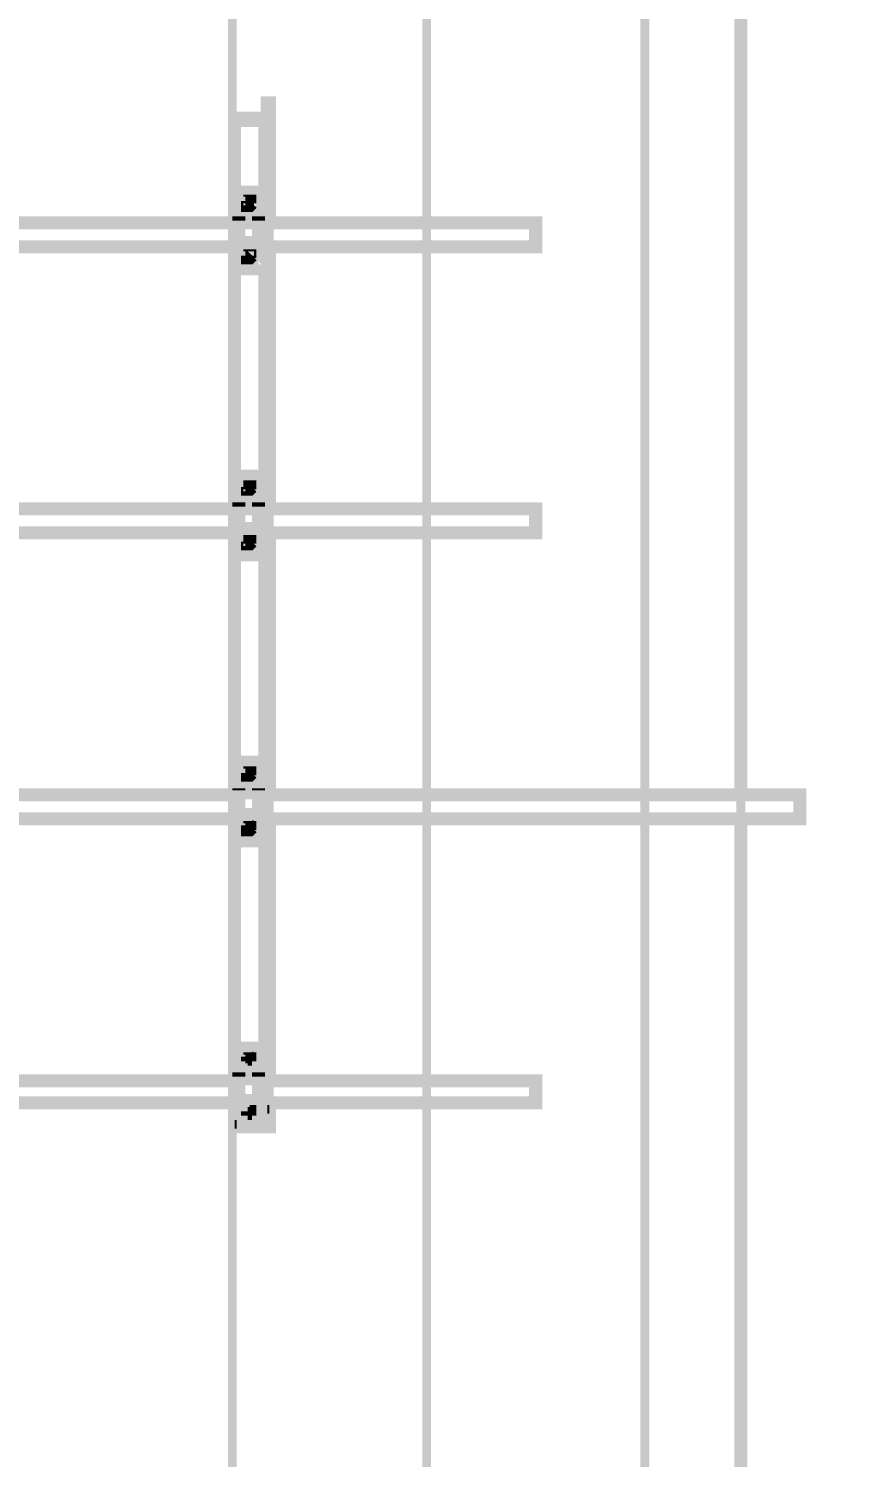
# Model space of a CAD drawing. Extents: x 0.1 to 11.6, y 0.3 to 16.2.
# Drawn here: x 9.004 to 9.627, y 10.512 to 11.603 of the extents above; entities that cross this region are included whole.
import ezdxf

# ---------------------------------------------------------------- set-up
doc = ezdxf.new("R2010")
doc.units = 0
doc.header["$MEASUREMENT"] = 0
doc.dimstyles.get("Standard").update_dxf_attribs({"dimtxt": 0.18, "dimasz": 0.18, "dimexe": 0.18, "dimexo": 0.0625, "dimgap": 0.09, "dimtad": 0, "dimtih": 1, "dimtoh": 1, "dimdec": 4, "dimzin": 0, "dimdsep": 46, "dimtxsty": 'Standard', "dimcen": 0.09, "dimadec": 0, "dimazin": 0, "dimtfac": 1, "dimtdec": 4, "dimtofl": 0, "dimtmove": 0, "dimatfit": 3, "dimfxl": 1, "dimtolj": 1, "dimtzin": 0, "dimarcsym": 0})

# ---------------------------------------------------------------- blocks, each defined once
blk = doc.blocks.new('*D1')
at = {"color": 0, "linetype": 'Continuous', "lineweight": -2, "transparency": 16777216}
for p, q in [((9.5375, 13.8317), (10.8215, 13.8317)), ((10.6415, 13.6517), (10.6415, 12.265)), ((10.6415, 10.5183), (10.6415, 11.905)), ((9.4908, 10.3383), (10.8215, 10.3383))]:
    blk.add_line(p, q, dxfattribs=at)
at = {"color": 0, "linetype": 'Continuous', "transparency": 16777216}
for points in [[(10.6115, 13.6517), (10.6715, 13.6517), (10.6415, 13.8317)], [(10.6115, 10.5183), (10.6715, 10.5183), (10.6415, 10.3383)]]:
    blk.add_solid(points, dxfattribs=at)
at = {"layer": 'Defpoints', "color": 0, "linetype": 'Continuous', "transparency": 16777216}
for p in [(9.475, 13.8317), (9.4283, 10.3383), (10.6415, 10.3383)]:
    blk.add_point(p, dxfattribs=at)
at = {"color": 0, "linetype": 'Continuous', "transparency": 16777216, "insert": (10.6415, 12.085), "char_height": 0.18, "attachment_point": 5}
blk.add_mtext('\\A1;varB', dxfattribs=at)

msp = doc.modelspace()

# ---------------------------------------------------------------- linework, layer by layer
at = {"color": 0}
for points, const_width in [([(9.54833, 11.0183), (9.54833, 11.025), (9.54833, 11.0617), (9.54833, 11.0983), (9.54833, 11.1367), (9.54833, 11.1767), (9.54833, 11.215), (9.54833, 11.255), (9.54833, 11.2967), (9.54833, 11.3383), (9.54833, 11.38), (9.54833, 11.4217), (9.54833, 11.465), (9.54833, 11.5067), (9.54833, 11.55), (9.54833, 11.595), (9.54833, 11.6383), (9.54833, 11.6833), (9.54833, 11.6983)], 0.01), ([(9.16, 10.4983), (9.16, 10.525), (9.16, 10.5533), (9.16, 10.5833), (9.16, 10.615), (9.16, 10.6467), (9.16, 10.68), (9.16, 10.7133), (9.16, 10.7483), (9.16, 10.7833), (9.16, 10.82), (9.16, 10.8567), (9.16, 10.895), (9.16, 10.935), (9.16, 10.975), (9.16, 11.015), (9.16, 11.0566), (9.16, 11.0983), (9.16, 11.1417), (9.16, 11.185), (9.16, 11.23), (9.16, 11.2733), (9.16, 11.32), (9.16, 11.365), (9.16, 11.4117), (9.16, 11.4583), (9.16, 11.505), (9.16, 11.5533), (9.16, 11.6), (9.16, 11.6483)], 0.006667), ([(9.30832, 10.4983), (9.30832, 10.525), (9.30832, 10.5533), (9.30832, 10.5833), (9.30832, 10.615), (9.30832, 10.6467), (9.30832, 10.68), (9.30832, 10.7133), (9.30832, 10.7483), (9.30832, 10.7833), (9.30832, 10.82), (9.30832, 10.8567), (9.30832, 10.895), (9.30832, 10.935), (9.30832, 10.975), (9.30832, 11.015), (9.30832, 11.0566), (9.30832, 11.0983), (9.30832, 11.1417), (9.30832, 11.185), (9.30832, 11.23), (9.30832, 11.2733), (9.30832, 11.32), (9.30832, 11.365), (9.30832, 11.4117), (9.30832, 11.4583), (9.30832, 11.505), (9.30832, 11.5533), (9.30832, 11.6), (9.30832, 11.6483)], 0.006667), ([(9.47499, 10.4983), (9.47499, 10.525), (9.47499, 10.5533), (9.47499, 10.5833), (9.47499, 10.615), (9.47499, 10.6467), (9.47499, 10.68), (9.47499, 10.7133), (9.47499, 10.7483), (9.47499, 10.7833), (9.47499, 10.82), (9.47499, 10.8567), (9.47499, 10.895), (9.47499, 10.935), (9.47499, 10.975), (9.47499, 11.015), (9.47499, 11.0566), (9.47499, 11.0983), (9.47499, 11.1417), (9.47499, 11.185), (9.47499, 11.23), (9.47499, 11.2733), (9.47499, 11.32), (9.47499, 11.365), (9.47499, 11.4117), (9.47499, 11.4583), (9.47499, 11.505), (9.47499, 11.5533), (9.47499, 11.6), (9.47499, 11.6483)], 0.006667), ([(9.16168, 11.5333), (9.16168, 11.535), (9.16336, 11.535), (9.18332, 11.535), (9.185, 11.535), (9.18668, 11.535), (9.18668, 11.545), (9.18668, 11.5467), (9.18832, 11.5467), (9.18832, 11.5333)], 0.01), ([(9.18832, 10.7783), (9.18668, 10.7783), (9.18668, 11.5467)], 0.006667), ([(9.18832, 11.455), (9.18832, 11.5333), (9.16168, 11.5333), (9.16168, 11.455)], 0.01), ([(9.18332, 10.7667), (9.16336, 10.7667), (9.16336, 11.535)], 0.006667), ([(9.18332, 11.535), (9.18332, 10.7667), (9.185, 10.7667), (9.18668, 10.7683)], 0.006667), ([(9.18668, 10.7683), (9.18668, 11.535)], 0.006667), ([(9.16499, 11.4783), (9.18001, 11.4783)], 0.01), ([(9.17333, 11.4733), (9.17165, 11.4733), (9.17165, 11.4717), (9.16997, 11.4717), (9.17165, 11.4717), (9.17165, 11.47)], 0.006667), ([(9.17503, 11.47), (9.17503, 11.4717), (9.17503, 11.4733), (9.17333, 11.4733)], 0.006667), ([(9.16499, 11.4567), (9.16499, 11.4583), (9.16499, 11.46)], 0.01), ([(9.16499, 11.4616), (9.18001, 11.4616)], 0.006667), ([(9.16997, 11.4717), (9.17165, 11.4717)], 0.006667), ([(9.16997, 11.4717), (9.16997, 11.47)], 0.006667), ([(9.17165, 11.47), (9.17165, 11.4683), (9.17333, 11.4683), (9.17503, 11.47)], 0.01), ([(9.17503, 11.4717), (9.17665, 11.4717)], 0.006667), ([(9.17503, 11.47), (9.17503, 11.4717)], 0.006667), ([(9.18001, 11.4567), (9.18001, 11.4583), (9.18001, 11.46)], 0.01), ([(9.39165, 11.4533), (8.30165, 11.4533)], 0.006667), ([(9.16499, 11.455), (8.77001, 11.455)], 0.01), ([(9.16168, 11.4367), (9.16168, 11.455)], 0.006667), ([(9.16499, 11.455), (9.18001, 11.455)], 0.006667), ([(9.18001, 11.455), (9.16499, 11.455)], 0.006667), ([(9.18001, 11.4367), (9.39165, 11.4367), (9.39165, 11.4383), (9.39165, 11.44), (9.39165, 11.4417), (9.39165, 11.4434), (9.39165, 11.445), (9.39165, 11.4467), (9.39165, 11.4483), (9.39165, 11.45), (9.39165, 11.4517), (9.39165, 11.4533), (9.39165, 11.455), (9.18001, 11.455)], 0.01), ([(9.18832, 11.4367), (9.18832, 11.455)], 0.006667), ([(9.18001, 11.4417), (9.16499, 11.4417)], 0.006667), ([(9.16499, 11.44), (9.18001, 11.44)], 0.006667), ([(8.30165, 11.4383), (9.39165, 11.4383)], 0.006667), ([(8.77001, 11.4367), (9.16499, 11.4367)], 0.01), ([(9.16168, 11.2367), (9.16168, 11.4367)], 0.01), ([(9.16499, 11.435), (9.16499, 11.42), (9.18001, 11.42), (9.18001, 11.435)], 0.01), ([(9.16499, 11.4383), (9.18001, 11.4383)], 0.006667), ([(9.16499, 11.4383), (9.18001, 11.4383)], 0.006667), ([(9.18001, 11.4383), (9.16499, 11.4383)], 0.006667), ([(9.16499, 11.4367), (9.18001, 11.4367)], 0.006667), ([(9.16499, 11.4367), (9.18001, 11.4367)], 0.006667), ([(9.17333, 11.4316), (9.17165, 11.4316), (9.17165, 11.43), (9.16997, 11.43), (9.17165, 11.43)], 0.006667), ([(9.16997, 11.43), (9.17165, 11.43)], 0.006667), ([(9.16997, 11.43), (9.16997, 11.4283)], 0.006667), ([(9.17165, 11.43), (9.17165, 11.4283), (9.17333, 11.4283), (9.17503, 11.43)], 0.01), ([(9.17503, 11.43), (9.17503, 11.4316), (9.17333, 11.4316)], 0.006667), ([(9.17503, 11.4283), (9.17503, 11.43)], 0.006667), ([(9.18832, 11.2367), (9.18832, 11.4367)], 0.01), ([(9.16499, 11.4217), (9.18001, 11.4217)], 0.006667), ([(9.16499, 11.26), (9.16499, 11.2416), (9.18001, 11.2416), (9.18001, 11.26)], 0.01), ([(9.17333, 11.255), (9.17165, 11.255), (9.16997, 11.2533), (9.17165, 11.2533)], 0.006667), ([(9.17165, 11.2533), (9.17165, 11.2517), (9.17333, 11.2517), (9.17503, 11.2533)], 0.01), ([(9.17503, 11.2533), (9.17503, 11.255), (9.17333, 11.255)], 0.006667), ([(9.16997, 11.2533), (9.17165, 11.2533)], 0.006667), ([(9.16997, 11.2533), (9.16997, 11.2517)], 0.006667), ([(9.17503, 11.2533), (9.17665, 11.2533)], 0.006667), ([(9.17503, 11.2517), (9.17503, 11.2533)], 0.006667), ([(9.39165, 11.235), (8.35667, 11.235)], 0.006667), ([(9.16499, 11.2367), (8.71164, 11.2367)], 0.01), ([(9.16168, 11.2183), (9.16168, 11.2367)], 0.006667), ([(9.16499, 11.2383), (9.16499, 11.24), (9.16499, 11.2416)], 0.01), ([(9.16499, 11.2433), (9.18001, 11.2433)], 0.006667), ([(9.16499, 11.2367), (9.18001, 11.2367)], 0.006667), ([(9.18001, 11.2367), (9.16499, 11.2367)], 0.006667), ([(9.18001, 11.2383), (9.18001, 11.24), (9.18001, 11.2416)], 0.01), ([(9.18001, 11.2183), (9.39165, 11.2183), (9.39165, 11.22), (9.39165, 11.2217), (9.39165, 11.2233), (9.39165, 11.225), (9.39165, 11.2267), (9.39165, 11.2283), (9.39165, 11.23), (9.39165, 11.2317), (9.39165, 11.2333), (9.39165, 11.235), (9.39165, 11.2367), (9.18001, 11.2367)], 0.01), ([(9.18832, 11.2183), (9.18832, 11.2367)], 0.006667), ([(9.18001, 11.2233), (9.16499, 11.2233)], 0.006667), ([(9.16499, 11.2217), (9.18001, 11.2217)], 0.006667), ([(9.18001, 11.2217), (9.16499, 11.2217)], 0.006667), ([(8.35667, 11.22), (9.39165, 11.22)], 0.006667), ([(8.71164, 11.2183), (9.16499, 11.2183)], 0.01), ([(9.16168, 11.0183), (9.16168, 11.2183)], 0.01), ([(9.16499, 11.2167), (9.16499, 11.2017), (9.18001, 11.2017), (9.18001, 11.2167)], 0.01), ([(9.16499, 11.22), (9.18001, 11.22)], 0.006667), ([(9.16499, 11.22), (9.18001, 11.22)], 0.006667), ([(9.16499, 11.2183), (9.18001, 11.2183)], 0.006667), ([(9.16499, 11.2183), (9.18001, 11.2183)], 0.006667), ([(9.17333, 11.2133), (9.17165, 11.2133), (9.16997, 11.2116), (9.17165, 11.2116)], 0.006667), ([(9.16997, 11.2116), (9.17165, 11.2116)], 0.006667), ([(9.16997, 11.2116), (9.16997, 11.21)], 0.006667), ([(9.17165, 11.2116), (9.17165, 11.21), (9.17333, 11.21), (9.17503, 11.2116)], 0.01), ([(9.17503, 11.2116), (9.17503, 11.2133), (9.17333, 11.2133)], 0.006667), ([(9.17503, 11.2116), (9.17665, 11.2116)], 0.006667), ([(9.17503, 11.21), (9.17503, 11.2116)], 0.006667), ([(9.18832, 11.0183), (9.18832, 11.2183)], 0.01), ([(9.16499, 11.2033), (9.18001, 11.2033)], 0.006667), ([(9.16499, 11.0417), (9.16499, 11.0233), (9.18001, 11.0233), (9.18001, 11.0417)], 0.01), ([(9.17333, 11.0384), (9.17165, 11.0384), (9.17165, 11.0367), (9.16997, 11.0367), (9.17165, 11.035)], 0.006667), ([(9.17165, 11.035), (9.17165, 11.0333), (9.17333, 11.0333), (9.17503, 11.035)], 0.01), ([(9.17503, 11.035), (9.17503, 11.0367), (9.17333, 11.0367), (9.17333, 11.0384)], 0.006667), ([(9.16997, 11.035), (9.17165, 11.035)], 0.006667), ([(9.16997, 11.035), (9.16997, 11.0333)], 0.006667), ([(9.17503, 11.035), (9.17665, 11.035)], 0.006667), ([(9.17503, 11.0333), (9.17503, 11.035)], 0.006667), ([(9.59332, 11.0183), (8.41168, 11.0183)], 0.006667), ([(9.16499, 11.0183), (8.65169, 11.0183)], 0.01), ([(9.16168, 11), (9.16168, 11.0183)], 0.006667), ([(9.16499, 11.0217), (9.16499, 11.0233)], 0.01), ([(9.16499, 11.025), (9.18001, 11.025)], 0.006667), ([(9.16499, 11.0183), (9.18001, 11.0183)], 0.006667), ([(9.18001, 11.0183), (9.16499, 11.0183)], 0.006667), ([(9.18001, 11.0217), (9.18001, 11.0233)], 0.01), ([(9.18001, 11), (9.59332, 11), (9.59332, 11.0017), (9.59332, 11.0033), (9.59332, 11.005), (9.59332, 11.0067), (9.59332, 11.0084), (9.59332, 11.01), (9.59332, 11.0117), (9.59332, 11.0133), (9.59332, 11.015), (9.59332, 11.0167), (9.59332, 11.0183), (9.18001, 11.0183)], 0.01), ([(9.18832, 11), (9.18832, 11.0183)], 0.006667), ([(9.54833, 11), (9.54833, 11.0183)], 0.006667), ([(9.18001, 11.005), (9.16499, 11.005)], 0.006667), ([(8.41168, 11.0017), (9.59332, 11.0017)], 0.006667), ([(8.65169, 11), (9.16499, 11)], 0.01), ([(9.16168, 10.8), (9.16168, 11)], 0.01), ([(9.16499, 10.9983), (9.16499, 10.9833), (9.18001, 10.9833), (9.18001, 10.9983)], 0.01), ([(9.16499, 11.0033), (9.18001, 11.0033)], 0.006667), ([(9.18001, 11.0033), (9.16499, 11.0033)], 0.006667), ([(9.16499, 11.0017), (9.18001, 11.0017)], 0.006667), ([(9.16499, 11.0017), (9.18001, 11.0017)], 0.006667), ([(9.16499, 11), (9.18001, 11)], 0.006667), ([(9.16499, 11), (9.18001, 11)], 0.006667), ([(9.17333, 10.9967), (9.17165, 10.9967), (9.17165, 10.995), (9.16997, 10.995), (9.17165, 10.9933)], 0.006667), ([(9.16997, 10.995), (9.16997, 10.9933)], 0.006667), ([(9.16997, 10.9933), (9.16997, 10.9916)], 0.006667), ([(9.17165, 10.9933), (9.17165, 10.9916), (9.17333, 10.9916), (9.17503, 10.9933)], 0.01), ([(9.17503, 10.9933), (9.17503, 10.995), (9.17333, 10.9967)], 0.006667), ([(9.17503, 10.9933), (9.17503, 10.995)], 0.006667), ([(9.17503, 10.9916), (9.17503, 10.9933)], 0.006667), ([(9.18832, 10.8), (9.18832, 11)], 0.01), ([(9.54833, 10.49), (9.54833, 10.51), (9.54833, 10.53), (9.54833, 10.5517), (9.54833, 10.5733), (9.54833, 10.5967), (9.54833, 10.6217), (9.54833, 10.6467), (9.54833, 10.6733), (9.54833, 10.7017), (9.54833, 10.73), (9.54833, 10.7584), (9.54833, 10.7884), (9.54833, 10.82), (9.54833, 10.8517), (9.54833, 10.885), (9.54833, 10.9183), (9.54833, 10.9533), (9.54833, 10.9883), (9.54833, 11)], 0.01), ([(9.16499, 10.985), (9.18001, 10.985)], 0.006667), ([(9.16499, 10.8233), (9.16499, 10.8066), (9.18001, 10.8066), (9.18001, 10.8233)], 0.01), ([(9.17333, 10.82), (9.17165, 10.82), (9.17165, 10.8184), (9.16997, 10.8184), (9.17165, 10.8167)], 0.006667), ([(9.16997, 10.8184), (9.16997, 10.8167)], 0.006667), ([(9.17165, 10.8167), (9.17333, 10.8167), (9.17503, 10.8167)], 0.01), ([(9.17503, 10.8167), (9.17503, 10.8184), (9.17333, 10.82)], 0.006667), ([(9.17503, 10.8167), (9.17503, 10.8184)], 0.006667), ([(9.16499, 10.8033), (9.16499, 10.805), (9.16499, 10.8066)], 0.01), ([(9.16997, 10.8167), (9.16997, 10.815)], 0.006667), ([(9.17503, 10.815), (9.17503, 10.8167)], 0.006667), ([(9.18001, 10.8033), (9.18001, 10.805), (9.18001, 10.8066)], 0.01), ([(9.39165, 10.8), (8.46669, 10.8)], 0.006667), ([(9.16499, 10.8), (8.59332, 10.8)], 0.01), ([(9.16168, 10.7833), (9.16168, 10.8)], 0.006667), ([(9.16499, 10.8066), (9.18001, 10.8066)], 0.006667), ([(9.16499, 10.8), (9.18001, 10.8)], 0.006667), ([(9.18001, 10.8), (9.16499, 10.8)], 0.006667), ([(9.18001, 10.7833), (9.39165, 10.7833), (9.39165, 10.785), (9.39165, 10.7867), (9.39165, 10.7884), (9.39165, 10.79), (9.39165, 10.7917), (9.39165, 10.7933), (9.39165, 10.795), (9.39165, 10.7967), (9.39165, 10.7983), (9.39165, 10.8), (9.18001, 10.8)], 0.01), ([(9.18832, 10.7833), (9.18832, 10.8)], 0.006667), ([(9.18001, 10.7867), (9.16499, 10.7867)], 0.006667), ([(8.46669, 10.7833), (9.39165, 10.7833)], 0.006667), ([(8.59332, 10.7833), (9.16499, 10.7833)], 0.01), ([(9.16168, 10.7833), (9.16168, 10.765), (9.18832, 10.765), (9.18832, 10.7833)], 0.01), ([(9.16499, 10.78), (9.16499, 10.7667), (9.18001, 10.7667), (9.18001, 10.78)], 0.01), ([(9.16499, 10.785), (9.18001, 10.785)], 0.006667), ([(9.18001, 10.785), (9.16499, 10.785)], 0.006667), ([(9.16499, 10.7833), (9.18001, 10.7833)], 0.006667), ([(9.16499, 10.7833), (9.18001, 10.7833)], 0.006667), ([(9.16499, 10.7833), (9.18001, 10.7833)], 0.006667), ([(9.16499, 10.7817), (9.18001, 10.7817)], 0.006667), ([(9.17333, 10.7783), (9.17165, 10.7783), (9.17165, 10.7767), (9.16997, 10.7767), (9.17165, 10.775)], 0.006667), ([(9.16997, 10.7767), (9.16997, 10.775)], 0.006667), ([(9.16997, 10.775), (9.16997, 10.7733)], 0.006667), ([(9.17165, 10.775), (9.17333, 10.775), (9.17503, 10.775)], 0.01), ([(9.17503, 10.775), (9.17503, 10.7767), (9.17503, 10.7783), (9.17333, 10.7783)], 0.006667), ([(9.17503, 10.7733), (9.17503, 10.775), (9.17503, 10.7767)], 0.006667), ([(9.18668, 10.7783), (9.18832, 10.7783)], 0.006667), ([(9.16168, 10.7667), (9.16336, 10.7667)], 0.006667), ([(9.16499, 10.7667), (9.18001, 10.7667)], 0.006667)]:
    msp.add_lwpolyline(points, dxfattribs=dict(at, const_width=const_width))
for points, const_width in [([(9.17503, 11.47), (9.17503, 11.4717), (9.17333, 11.4717), (9.17165, 11.4717), (9.17165, 11.47), (9.16997, 11.47), (9.17165, 11.4683), (9.17333, 11.4683), (9.17503, 11.4683), (9.17503, 11.47)], 0.01), ([(9.16499, 11.4783), (9.16499, 11.46), (9.18001, 11.46), (9.18001, 11.4783), (9.16499, 11.4783)], 0.01), ([(9.17333, 11.4733), (9.17165, 11.4733), (9.17165, 11.4717), (9.16997, 11.4717), (9.17165, 11.47), (9.17165, 11.4717), (9.17165, 11.4733), (9.17333, 11.4733), (9.17503, 11.4717), (9.17503, 11.47), (9.17503, 11.4717), (9.17333, 11.4733)], 0.006667), ([(9.17165, 11.47), (9.17333, 11.47), (9.17503, 11.47), (9.17333, 11.47), (9.17165, 11.47)], 0.01), ([(9.16499, 11.4567), (9.16499, 11.455), (9.16499, 11.4533), (9.16499, 11.4517), (9.16499, 11.45), (9.16499, 11.4483), (9.16499, 11.4467), (9.16499, 11.445), (9.16499, 11.4434), (9.16499, 11.4417), (9.16499, 11.44), (9.16499, 11.4383), (9.16499, 11.4367), (9.16499, 11.435), (9.18001, 11.435), (9.18001, 11.4367), (9.18001, 11.4383), (9.18001, 11.44), (9.18001, 11.4417), (9.18001, 11.4434), (9.18001, 11.445), (9.18001, 11.4467), (9.18001, 11.4483), (9.18001, 11.45), (9.18001, 11.4517), (9.18001, 11.4533), (9.18001, 11.455), (9.18001, 11.4567), (9.16499, 11.4567)], 0.01), ([(9.17503, 11.4283), (9.17503, 11.43), (9.17333, 11.43), (9.17165, 11.43), (9.17165, 11.4283), (9.16997, 11.4283), (9.17165, 11.4267), (9.17333, 11.4267), (9.17503, 11.4267), (9.17503, 11.4283)], 0.01), ([(9.17165, 11.4283), (9.17333, 11.4267), (9.17503, 11.4283), (9.17333, 11.4283), (9.17165, 11.4283)], 0.01), ([(9.17333, 11.4316), (9.17165, 11.4316), (9.17165, 11.43), (9.16997, 11.43), (9.17165, 11.4283), (9.17165, 11.43), (9.17165, 11.4316), (9.17333, 11.4316), (9.17503, 11.43), (9.17503, 11.4283), (9.17503, 11.43), (9.17333, 11.4316)], 0.006667), ([(9.16499, 11.2617), (9.16499, 11.26), (9.18001, 11.26), (9.18001, 11.2617), (9.16499, 11.2617)], 0.01), ([(9.17503, 11.2517), (9.17503, 11.2533), (9.17333, 11.2533), (9.17165, 11.2533), (9.16997, 11.2517), (9.17165, 11.25), (9.17333, 11.25), (9.17503, 11.25), (9.17503, 11.2517)], 0.01), ([(9.17333, 11.255), (9.17165, 11.255), (9.17165, 11.2533), (9.16997, 11.2533), (9.17165, 11.2533), (9.17165, 11.2517), (9.17165, 11.2533), (9.17165, 11.255), (9.17333, 11.255), (9.17503, 11.2533), (9.17503, 11.2517), (9.17503, 11.2533), (9.17503, 11.255), (9.17333, 11.255)], 0.006667), ([(9.17165, 11.2517), (9.17333, 11.2517), (9.17503, 11.2517), (9.17333, 11.2517), (9.17165, 11.2517)], 0.01), ([(9.16499, 11.2383), (9.16499, 11.2367), (9.16499, 11.235), (9.16499, 11.2333), (9.16499, 11.2317), (9.16499, 11.23), (9.16499, 11.2283), (9.16499, 11.2267), (9.16499, 11.225), (9.16499, 11.2233), (9.16499, 11.2217), (9.16499, 11.22), (9.16499, 11.2183), (9.16499, 11.2167), (9.18001, 11.2167), (9.18001, 11.2183), (9.18001, 11.22), (9.18001, 11.2217), (9.18001, 11.2233), (9.18001, 11.225), (9.18001, 11.2267), (9.18001, 11.2283), (9.18001, 11.23), (9.18001, 11.2317), (9.18001, 11.2333), (9.18001, 11.235), (9.18001, 11.2367), (9.18001, 11.2383), (9.16499, 11.2383)], 0.01), ([(9.17503, 11.21), (9.17503, 11.2116), (9.17333, 11.2116), (9.17165, 11.2116), (9.16997, 11.21), (9.17165, 11.21), (9.17165, 11.2083), (9.17333, 11.2083), (9.17503, 11.2083), (9.17503, 11.21)], 0.01), ([(9.17333, 11.2133), (9.17165, 11.2133), (9.17165, 11.2116), (9.16997, 11.2116), (9.17165, 11.2116), (9.17165, 11.21), (9.17165, 11.2116), (9.17165, 11.2133), (9.17333, 11.2133), (9.17503, 11.2133), (9.17503, 11.2116), (9.17503, 11.21), (9.17503, 11.2116), (9.17503, 11.2133), (9.17333, 11.2133)], 0.006667), ([(9.17165, 11.21), (9.17333, 11.21), (9.17503, 11.21), (9.17333, 11.21), (9.17165, 11.21)], 0.01), ([(9.16499, 11.0433), (9.16499, 11.0417), (9.18001, 11.0417), (9.18001, 11.0433), (9.16499, 11.0433)], 0.01), ([(9.17503, 11.0333), (9.17503, 11.035), (9.17333, 11.035), (9.17165, 11.035), (9.16997, 11.0333), (9.17165, 11.0317), (9.17333, 11.0317), (9.17503, 11.0317), (9.17503, 11.0333)], 0.01), ([(9.17333, 11.0367), (9.17165, 11.0367), (9.17165, 11.035), (9.16997, 11.035), (9.17165, 11.035), (9.17165, 11.0367), (9.17333, 11.0367), (9.17503, 11.0367), (9.17503, 11.035), (9.17503, 11.0367), (9.17333, 11.0367)], 0.006667), ([(9.17165, 11.035), (9.17165, 11.0333), (9.17333, 11.0333), (9.17503, 11.0333), (9.17503, 11.035), (9.17333, 11.0333), (9.17165, 11.0333), (9.17165, 11.035)], 0.01), ([(9.16499, 11.0217), (9.16499, 11.02), (9.16499, 11.0183), (9.16499, 11.0167), (9.16499, 11.015), (9.16499, 11.0133), (9.16499, 11.0117), (9.16499, 11.01), (9.16499, 11.0084), (9.16499, 11.0067), (9.16499, 11.005), (9.16499, 11.0033), (9.16499, 11.0017), (9.16499, 11), (9.16499, 10.9983), (9.18001, 10.9983), (9.18001, 11), (9.18001, 11.0017), (9.18001, 11.0033), (9.18001, 11.005), (9.18001, 11.0067), (9.18001, 11.0084), (9.18001, 11.01), (9.18001, 11.0117), (9.18001, 11.0133), (9.18001, 11.015), (9.18001, 11.0167), (9.18001, 11.0183), (9.18001, 11.02), (9.18001, 11.0217), (9.16499, 11.0217)], 0.01), ([(9.17503, 10.9916), (9.17503, 10.9933), (9.17333, 10.9933), (9.17165, 10.9933), (9.16997, 10.9916), (9.17165, 10.99), (9.17333, 10.99), (9.17503, 10.99), (9.17503, 10.9916)], 0.01), ([(9.17333, 10.995), (9.17165, 10.995), (9.17165, 10.9933), (9.16997, 10.9933), (9.17165, 10.9933), (9.17165, 10.995), (9.17333, 10.995), (9.17503, 10.995), (9.17503, 10.9933), (9.17503, 10.995), (9.17333, 10.995)], 0.006667), ([(9.17165, 10.9933), (9.17165, 10.9916), (9.17333, 10.9916), (9.17503, 10.9916), (9.17503, 10.9933), (9.17333, 10.9916), (9.17165, 10.9916), (9.17165, 10.9933)], 0.01), ([(9.16499, 10.825), (9.16499, 10.8233), (9.18001, 10.8233), (9.18001, 10.825), (9.16499, 10.825)], 0.01), ([(9.17503, 10.815), (9.17503, 10.8167), (9.17333, 10.8184), (9.17165, 10.8167), (9.16997, 10.8167), (9.16997, 10.815), (9.17165, 10.815), (9.17165, 10.8133), (9.17333, 10.8133), (9.17503, 10.8133), (9.17503, 10.815)], 0.01), ([(9.17333, 10.8184), (9.17165, 10.8184), (9.17165, 10.8167), (9.16997, 10.8167), (9.17165, 10.8167), (9.17165, 10.8184), (9.17333, 10.8184), (9.17503, 10.8184), (9.17503, 10.8167), (9.17503, 10.8184), (9.17333, 10.8184)], 0.006667), ([(9.17165, 10.8167), (9.17165, 10.815), (9.17333, 10.815), (9.17503, 10.815), (9.17503, 10.8167), (9.17333, 10.815), (9.17165, 10.815), (9.17165, 10.8167)], 0.01), ([(9.16499, 10.8033), (9.16499, 10.8017), (9.16499, 10.8), (9.16499, 10.7983), (9.16499, 10.7967), (9.16499, 10.795), (9.16499, 10.7933), (9.16499, 10.7917), (9.16499, 10.79), (9.16499, 10.7884), (9.16499, 10.7867), (9.16499, 10.785), (9.16499, 10.7833), (9.16499, 10.7817), (9.16499, 10.78), (9.18001, 10.78), (9.18001, 10.7817), (9.18001, 10.7833), (9.18001, 10.785), (9.18001, 10.7867), (9.18001, 10.7884), (9.18001, 10.79), (9.18001, 10.7917), (9.18001, 10.7933), (9.18001, 10.795), (9.18001, 10.7967), (9.18001, 10.7983), (9.18001, 10.8), (9.18001, 10.8017), (9.18001, 10.8033), (9.16499, 10.8033)], 0.01), ([(9.17503, 10.7733), (9.17503, 10.775), (9.17333, 10.7767), (9.17165, 10.775), (9.16997, 10.7733), (9.17165, 10.7733), (9.17333, 10.7717), (9.17503, 10.7733)], 0.01), ([(9.17333, 10.7767), (9.17165, 10.7767), (9.16997, 10.775), (9.17165, 10.775), (9.17165, 10.7767), (9.17333, 10.7767), (9.17503, 10.7767), (9.17503, 10.775), (9.17503, 10.7767), (9.17333, 10.7767)], 0.006667), ([(9.17165, 10.775), (9.17165, 10.7733), (9.17333, 10.7733), (9.17503, 10.7733), (9.17503, 10.775), (9.17333, 10.7733), (9.17165, 10.7733), (9.17165, 10.775)], 0.01)]:
    msp.add_lwpolyline(points, close=True, dxfattribs=dict(at, const_width=const_width))

# ---------------------------------------------------------------- dimensions: what is measured, and where the dimension line sits
at = {"linetype": 'Continuous'}
dim = msp.add_linear_dim(base=(10.641455, 10.3383), p1=(9.47499, 13.8317), p2=(9.42833, 10.3383), angle=90, text='varB', dimstyle='Standard', dxfattribs=at)
dim.commit()
dim.dimension.update_dxf_attribs({"geometry": '*D1', "text_midpoint": (10.641455, 12.085)})

doc.saveas('drawing.dxf')
